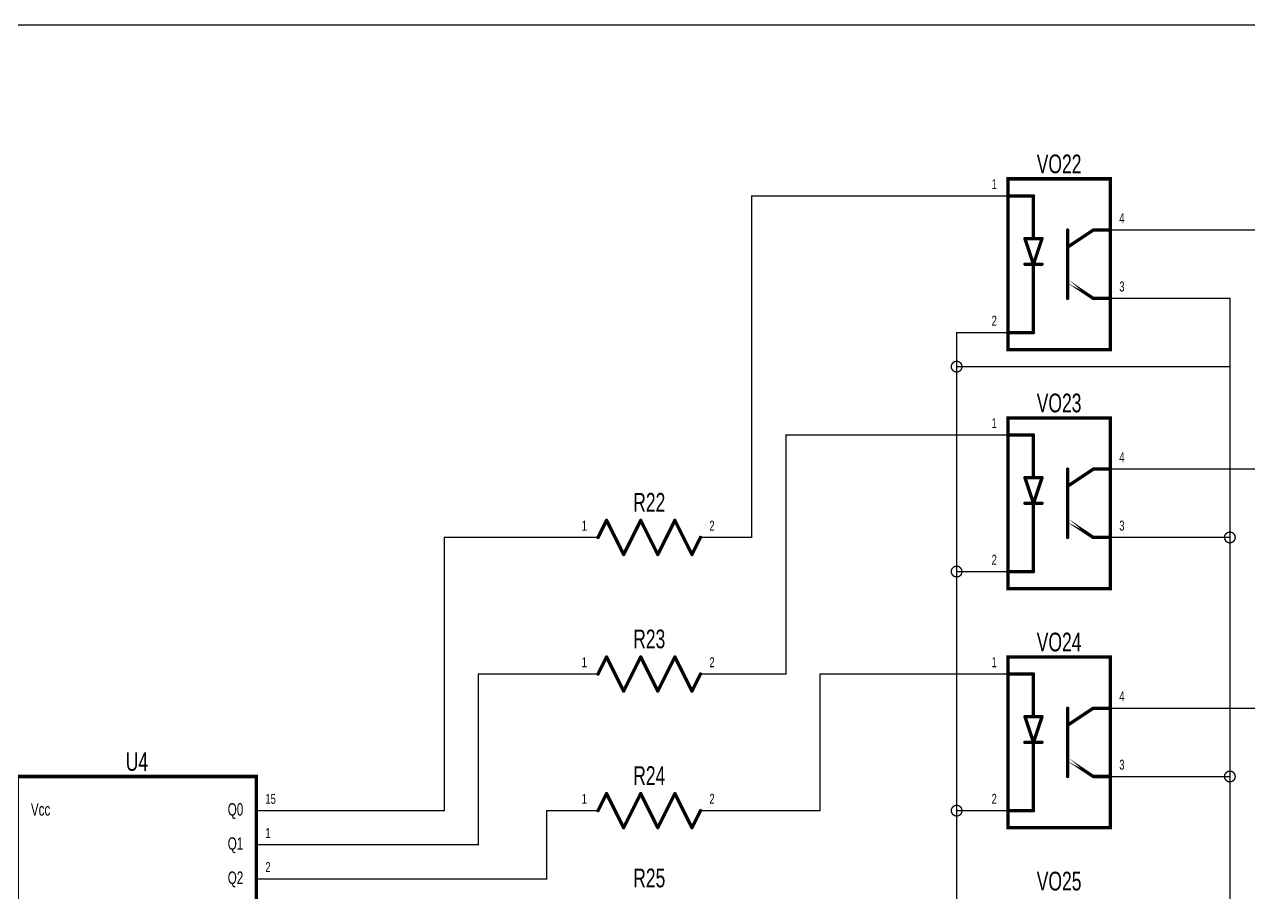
# Model space of a CAD drawing. Extents: x -9.1 to 18.8, y -6.3 to 0.3.
# Drawn here: x 13.371 to 16.955, y -2.34 to 0.202 of the extents above; entities that cross this region are included whole.
import ezdxf
from ezdxf.enums import TextEntityAlignment as Align

# ---------------------------------------------------------------- set-up
doc = ezdxf.new("R2010")
doc.units = 0
for name, color, linetype in [('Element', 253, 'CONTINUOUS'), ('Net', 50, 'CONTINUOUS'), ('Pin', 50, 'CONTINUOUS')]:
    doc.layers.add(name, color=color, linetype=linetype)

msp = doc.modelspace()

# ---------------------------------------------------------------- linework, layer by layer
at = {"layer": 'Element', "linetype": 'CONTINUOUS', "const_width": 0.0098}
for points in [[(16.25, -0.25), (16.55, -0.25), (16.55, -0.75), (16.25, -0.75), (16.25, -0.25)], [(16.25, -0.3), (16.325, -0.3)], [(16.325, -0.3), (16.325, -0.425)], [(16.35, -0.425), (16.3, -0.425)], [(16.3, -0.425), (16.325, -0.5)], [(16.325, -0.5), (16.35, -0.425)], [(16.425, -0.4), (16.425, -0.6)], [(16.425, -0.45), (16.5, -0.4)], [(16.5, -0.4), (16.55, -0.4)], [(16.3, -0.5), (16.35, -0.5)], [(16.325, -0.5), (16.325, -0.7)], [(16.425, -0.55), (16.5, -0.6), (16.425, -0.55)], [(16.5, -0.6), (16.55, -0.6)], [(16.325, -0.7), (16.25, -0.7)], [(16.25, -0.95), (16.55, -0.95), (16.55, -1.45), (16.25, -1.45), (16.25, -0.95)], [(16.25, -1), (16.325, -1)], [(16.325, -1), (16.325, -1.125)], [(16.425, -1.1), (16.425, -1.3)], [(16.425, -1.15), (16.5, -1.1)], [(16.5, -1.1), (16.55, -1.1)], [(16.35, -1.125), (16.3, -1.125)], [(16.3, -1.125), (16.325, -1.2)], [(16.325, -1.2), (16.35, -1.125)], [(16.3, -1.2), (16.35, -1.2)], [(16.325, -1.2), (16.325, -1.4)], [(15.05, -1.3), (15.075, -1.25)], [(15.075, -1.25), (15.125, -1.35)], [(15.125, -1.35), (15.175, -1.25)], [(15.175, -1.25), (15.225, -1.35)], [(15.225, -1.35), (15.275, -1.25)], [(15.275, -1.25), (15.325, -1.35)], [(16.425, -1.25), (16.5, -1.3), (16.425, -1.25)], [(15.325, -1.35), (15.35, -1.3)], [(16.5, -1.3), (16.55, -1.3)], [(16.325, -1.4), (16.25, -1.4)], [(15.05, -1.7), (15.075, -1.65)], [(15.075, -1.65), (15.125, -1.75)], [(15.125, -1.75), (15.175, -1.65)], [(15.175, -1.65), (15.225, -1.75)], [(15.225, -1.75), (15.275, -1.65)], [(15.275, -1.65), (15.325, -1.75)], [(16.25, -1.65), (16.55, -1.65), (16.55, -2.15), (16.25, -2.15), (16.25, -1.65)], [(15.325, -1.75), (15.35, -1.7)], [(16.25, -1.7), (16.325, -1.7)], [(16.325, -1.7), (16.325, -1.825)], [(16.35, -1.825), (16.3, -1.825)], [(16.3, -1.825), (16.325, -1.9)], [(16.325, -1.9), (16.35, -1.825)], [(16.425, -1.8), (16.425, -2)], [(16.425, -1.85), (16.5, -1.8)], [(16.5, -1.8), (16.55, -1.8)], [(16.3, -1.9), (16.35, -1.9)], [(16.325, -1.9), (16.325, -2.1)], [(16.425, -1.95), (16.5, -2), (16.425, -1.95)], [(13.35, -2), (14.05, -2), (14.05, -3.2), (13.35, -3.2), (13.35, -2)], [(16.5, -2), (16.55, -2)], [(15.05, -2.1), (15.075, -2.05)], [(15.075, -2.05), (15.125, -2.15)], [(15.125, -2.15), (15.175, -2.05)], [(15.175, -2.05), (15.225, -2.15)], [(15.225, -2.15), (15.275, -2.05)], [(15.275, -2.05), (15.325, -2.15)], [(15.325, -2.15), (15.35, -2.1)], [(16.325, -2.1), (16.25, -2.1)]]:
    msp.add_lwpolyline(points, dxfattribs=at)
at = {"layer": 'Element', "linetype": 'CONTINUOUS', "const_width": 0.0049}
for points in [[(16.2475, -0.3, 1), (16.2525, -0.3, 1), (16.2475, -0.3, 1)], [(16.3225, -0.3, 1), (16.3275, -0.3, 1), (16.3225, -0.3, 1)], [(16.3225, -0.3, 1), (16.3275, -0.3, 1), (16.3225, -0.3, 1)], [(16.2975, -0.425, 1), (16.3025, -0.425, 1), (16.2975, -0.425, 1)], [(16.2975, -0.425, 1), (16.3025, -0.425, 1), (16.2975, -0.425, 1)], [(16.3225, -0.425, 1), (16.3275, -0.425, 1), (16.3225, -0.425, 1)], [(16.3475, -0.425, 1), (16.3525, -0.425, 1), (16.3475, -0.425, 1)], [(16.3475, -0.425, 1), (16.3525, -0.425, 1), (16.3475, -0.425, 1)], [(16.4225, -0.4, 1), (16.4275, -0.4, 1), (16.4225, -0.4, 1)], [(16.4975, -0.4, 1), (16.5025, -0.4, 1), (16.4975, -0.4, 1)], [(16.4975, -0.4, 1), (16.5025, -0.4, 1), (16.4975, -0.4, 1)], [(16.5475, -0.4, 1), (16.5525, -0.4, 1), (16.5475, -0.4, 1)], [(16.4225, -0.45, 1), (16.4275, -0.45, 1), (16.4225, -0.45, 1)], [(16.2975, -0.5, 1), (16.3025, -0.5, 1), (16.2975, -0.5, 1)], [(16.3225, -0.5, 1), (16.3275, -0.5, 1), (16.3225, -0.5, 1)], [(16.3225, -0.5, 1), (16.3275, -0.5, 1), (16.3225, -0.5, 1)], [(16.3225, -0.5, 1), (16.3275, -0.5, 1), (16.3225, -0.5, 1)], [(16.3475, -0.5, 1), (16.3525, -0.5, 1), (16.3475, -0.5, 1)], [(16.4225, -0.55, 1), (16.4275, -0.55, 1), (16.4225, -0.55, 1)], [(16.4225, -0.6, 1), (16.4275, -0.6, 1), (16.4225, -0.6, 1)], [(16.4975, -0.6, 1), (16.5025, -0.6, 1), (16.4975, -0.6, 1)], [(16.5475, -0.6, 1), (16.5525, -0.6, 1), (16.5475, -0.6, 1)], [(16.2475, -0.7, 1), (16.2525, -0.7, 1), (16.2475, -0.7, 1)], [(16.3225, -0.7, 1), (16.3275, -0.7, 1), (16.3225, -0.7, 1)], [(16.3225, -0.7, 1), (16.3275, -0.7, 1), (16.3225, -0.7, 1)], [(16.2475, -1, 1), (16.2525, -1, 1), (16.2475, -1, 1)], [(16.3225, -1, 1), (16.3275, -1, 1), (16.3225, -1, 1)], [(16.3225, -1, 1), (16.3275, -1, 1), (16.3225, -1, 1)], [(16.4225, -1.1, 1), (16.4275, -1.1, 1), (16.4225, -1.1, 1)], [(16.4975, -1.1, 1), (16.5025, -1.1, 1), (16.4975, -1.1, 1)], [(16.4975, -1.1, 1), (16.5025, -1.1, 1), (16.4975, -1.1, 1)], [(16.5475, -1.1, 1), (16.5525, -1.1, 1), (16.5475, -1.1, 1)], [(16.2975, -1.125, 1), (16.3025, -1.125, 1), (16.2975, -1.125, 1)], [(16.2975, -1.125, 1), (16.3025, -1.125, 1), (16.2975, -1.125, 1)], [(16.3225, -1.125, 1), (16.3275, -1.125, 1), (16.3225, -1.125, 1)], [(16.3475, -1.125, 1), (16.3525, -1.125, 1), (16.3475, -1.125, 1)], [(16.3475, -1.125, 1), (16.3525, -1.125, 1), (16.3475, -1.125, 1)], [(16.4225, -1.15, 1), (16.4275, -1.15, 1), (16.4225, -1.15, 1)], [(16.2975, -1.2, 1), (16.3025, -1.2, 1), (16.2975, -1.2, 1)], [(16.3225, -1.2, 1), (16.3275, -1.2, 1), (16.3225, -1.2, 1)], [(16.3225, -1.2, 1), (16.3275, -1.2, 1), (16.3225, -1.2, 1)], [(16.3225, -1.2, 1), (16.3275, -1.2, 1), (16.3225, -1.2, 1)], [(16.3475, -1.2, 1), (16.3525, -1.2, 1), (16.3475, -1.2, 1)], [(15.0725, -1.25, 1), (15.0775, -1.25, 1), (15.0725, -1.25, 1)], [(15.0725, -1.25, 1), (15.0775, -1.25, 1), (15.0725, -1.25, 1)], [(15.1725, -1.25, 1), (15.1775, -1.25, 1), (15.1725, -1.25, 1)], [(15.1725, -1.25, 1), (15.1775, -1.25, 1), (15.1725, -1.25, 1)], [(15.2725, -1.25, 1), (15.2775, -1.25, 1), (15.2725, -1.25, 1)], [(15.2725, -1.25, 1), (15.2775, -1.25, 1), (15.2725, -1.25, 1)], [(16.4225, -1.25, 1), (16.4275, -1.25, 1), (16.4225, -1.25, 1)], [(15.0475, -1.3, 1), (15.0525, -1.3, 1), (15.0475, -1.3, 1)], [(15.3475, -1.3, 1), (15.3525, -1.3, 1), (15.3475, -1.3, 1)], [(16.4225, -1.3, 1), (16.4275, -1.3, 1), (16.4225, -1.3, 1)], [(16.4975, -1.3, 1), (16.5025, -1.3, 1), (16.4975, -1.3, 1)], [(16.5475, -1.3, 1), (16.5525, -1.3, 1), (16.5475, -1.3, 1)], [(15.1225, -1.35, 1), (15.1275, -1.35, 1), (15.1225, -1.35, 1)], [(15.1225, -1.35, 1), (15.1275, -1.35, 1), (15.1225, -1.35, 1)], [(15.2225, -1.35, 1), (15.2275, -1.35, 1), (15.2225, -1.35, 1)], [(15.2225, -1.35, 1), (15.2275, -1.35, 1), (15.2225, -1.35, 1)], [(15.3225, -1.35, 1), (15.3275, -1.35, 1), (15.3225, -1.35, 1)], [(15.3225, -1.35, 1), (15.3275, -1.35, 1), (15.3225, -1.35, 1)], [(16.2475, -1.4, 1), (16.2525, -1.4, 1), (16.2475, -1.4, 1)], [(16.3225, -1.4, 1), (16.3275, -1.4, 1), (16.3225, -1.4, 1)], [(16.3225, -1.4, 1), (16.3275, -1.4, 1), (16.3225, -1.4, 1)], [(15.0725, -1.65, 1), (15.0775, -1.65, 1), (15.0725, -1.65, 1)], [(15.0725, -1.65, 1), (15.0775, -1.65, 1), (15.0725, -1.65, 1)], [(15.1725, -1.65, 1), (15.1775, -1.65, 1), (15.1725, -1.65, 1)], [(15.1725, -1.65, 1), (15.1775, -1.65, 1), (15.1725, -1.65, 1)], [(15.2725, -1.65, 1), (15.2775, -1.65, 1), (15.2725, -1.65, 1)], [(15.2725, -1.65, 1), (15.2775, -1.65, 1), (15.2725, -1.65, 1)], [(15.0475, -1.7, 1), (15.0525, -1.7, 1), (15.0475, -1.7, 1)], [(15.3475, -1.7, 1), (15.3525, -1.7, 1), (15.3475, -1.7, 1)], [(16.2475, -1.7, 1), (16.2525, -1.7, 1), (16.2475, -1.7, 1)], [(16.3225, -1.7, 1), (16.3275, -1.7, 1), (16.3225, -1.7, 1)], [(16.3225, -1.7, 1), (16.3275, -1.7, 1), (16.3225, -1.7, 1)], [(15.1225, -1.75, 1), (15.1275, -1.75, 1), (15.1225, -1.75, 1)], [(15.1225, -1.75, 1), (15.1275, -1.75, 1), (15.1225, -1.75, 1)], [(15.2225, -1.75, 1), (15.2275, -1.75, 1), (15.2225, -1.75, 1)], [(15.2225, -1.75, 1), (15.2275, -1.75, 1), (15.2225, -1.75, 1)], [(15.3225, -1.75, 1), (15.3275, -1.75, 1), (15.3225, -1.75, 1)], [(15.3225, -1.75, 1), (15.3275, -1.75, 1), (15.3225, -1.75, 1)], [(16.2975, -1.825, 1), (16.3025, -1.825, 1), (16.2975, -1.825, 1)], [(16.2975, -1.825, 1), (16.3025, -1.825, 1), (16.2975, -1.825, 1)], [(16.3225, -1.825, 1), (16.3275, -1.825, 1), (16.3225, -1.825, 1)], [(16.3475, -1.825, 1), (16.3525, -1.825, 1), (16.3475, -1.825, 1)], [(16.3475, -1.825, 1), (16.3525, -1.825, 1), (16.3475, -1.825, 1)], [(16.4225, -1.8, 1), (16.4275, -1.8, 1), (16.4225, -1.8, 1)], [(16.4975, -1.8, 1), (16.5025, -1.8, 1), (16.4975, -1.8, 1)], [(16.4975, -1.8, 1), (16.5025, -1.8, 1), (16.4975, -1.8, 1)], [(16.5475, -1.8, 1), (16.5525, -1.8, 1), (16.5475, -1.8, 1)], [(16.4225, -1.85, 1), (16.4275, -1.85, 1), (16.4225, -1.85, 1)], [(16.2975, -1.9, 1), (16.3025, -1.9, 1), (16.2975, -1.9, 1)], [(16.3225, -1.9, 1), (16.3275, -1.9, 1), (16.3225, -1.9, 1)], [(16.3225, -1.9, 1), (16.3275, -1.9, 1), (16.3225, -1.9, 1)], [(16.3225, -1.9, 1), (16.3275, -1.9, 1), (16.3225, -1.9, 1)], [(16.3475, -1.9, 1), (16.3525, -1.9, 1), (16.3475, -1.9, 1)], [(16.4225, -1.95, 1), (16.4275, -1.95, 1), (16.4225, -1.95, 1)], [(16.4225, -2, 1), (16.4275, -2, 1), (16.4225, -2, 1)], [(16.4975, -2, 1), (16.5025, -2, 1), (16.4975, -2, 1)], [(16.5475, -2, 1), (16.5525, -2, 1), (16.5475, -2, 1)], [(15.0725, -2.05, 1), (15.0775, -2.05, 1), (15.0725, -2.05, 1)], [(15.0725, -2.05, 1), (15.0775, -2.05, 1), (15.0725, -2.05, 1)], [(15.1725, -2.05, 1), (15.1775, -2.05, 1), (15.1725, -2.05, 1)], [(15.1725, -2.05, 1), (15.1775, -2.05, 1), (15.1725, -2.05, 1)], [(15.2725, -2.05, 1), (15.2775, -2.05, 1), (15.2725, -2.05, 1)], [(15.2725, -2.05, 1), (15.2775, -2.05, 1), (15.2725, -2.05, 1)], [(15.0475, -2.1, 1), (15.0525, -2.1, 1), (15.0475, -2.1, 1)], [(15.3475, -2.1, 1), (15.3525, -2.1, 1), (15.3475, -2.1, 1)], [(16.2475, -2.1, 1), (16.2525, -2.1, 1), (16.2475, -2.1, 1)], [(16.3225, -2.1, 1), (16.3275, -2.1, 1), (16.3225, -2.1, 1)], [(16.3225, -2.1, 1), (16.3275, -2.1, 1), (16.3225, -2.1, 1)], [(15.1225, -2.15, 1), (15.1275, -2.15, 1), (15.1225, -2.15, 1)], [(15.1225, -2.15, 1), (15.1275, -2.15, 1), (15.1225, -2.15, 1)], [(15.2225, -2.15, 1), (15.2275, -2.15, 1), (15.2225, -2.15, 1)], [(15.2225, -2.15, 1), (15.2275, -2.15, 1), (15.2225, -2.15, 1)], [(15.3225, -2.15, 1), (15.3275, -2.15, 1), (15.3225, -2.15, 1)], [(15.3225, -2.15, 1), (15.3275, -2.15, 1), (15.3225, -2.15, 1)]]:
    msp.add_lwpolyline(points, format="xyb", dxfattribs=at)
at = {"layer": 'Net', "linetype": 'CONTINUOUS', "const_width": 0.0039}
for points in [[(12.6, 0.2), (18.8, 0.2)], [(15.5, -1.3), (15.5, -0.3)], [(15.5, -0.3), (16.1, -0.3)], [(16.7, -0.4), (17.6, -0.4)], [(16.7, -0.6), (16.9, -0.6)], [(16.9, -0.6), (16.9, -0.8)], [(16.1, -0.7), (16.1, -1.4)], [(16.0843, -0.8), (16.085, -0.8049), (16.0873, -0.8093), (16.0907, -0.8127), (16.0951, -0.815), (16.1, -0.8157), (16.1049, -0.815), (16.1093, -0.8127), (16.1127, -0.8093), (16.115, -0.8049), (16.1157, -0.8), (16.115, -0.7951), (16.1127, -0.7907), (16.1093, -0.7873), (16.1049, -0.785), (16.1, -0.7843), (16.0951, -0.785), (16.0907, -0.7873), (16.0873, -0.7907), (16.085, -0.7951), (16.0843, -0.8)], [(16.9, -0.8), (16.1, -0.8)], [(16.9, -0.8), (16.9, -2)], [(16.1, -1), (15.6, -1)], [(15.6, -1), (15.6, -1.7)], [(16.7, -1.1), (17.5, -1.1)], [(16.8843, -1.3), (16.885, -1.3049), (16.8873, -1.3093), (16.8907, -1.3127), (16.8951, -1.315), (16.9, -1.3157), (16.9049, -1.315), (16.9093, -1.3127), (16.9127, -1.3093), (16.915, -1.3049), (16.9157, -1.3), (16.915, -1.2951), (16.9127, -1.2907), (16.9093, -1.2873), (16.9049, -1.285), (16.9, -1.2843), (16.8951, -1.285), (16.8907, -1.2873), (16.8873, -1.2907), (16.885, -1.2951), (16.8843, -1.3)], [(14.6, -2.1), (14.6, -1.3)], [(14.6, -1.3), (14.9, -1.3)], [(16.7, -1.3), (16.9, -1.3)], [(16.0843, -1.4), (16.085, -1.4049), (16.0873, -1.4093), (16.0907, -1.4127), (16.0951, -1.415), (16.1, -1.4157), (16.1049, -1.415), (16.1093, -1.4127), (16.1127, -1.4093), (16.115, -1.4049), (16.1157, -1.4), (16.115, -1.3951), (16.1127, -1.3907), (16.1093, -1.3873), (16.1049, -1.385), (16.1, -1.3843), (16.0951, -1.385), (16.0907, -1.3873), (16.0873, -1.3907), (16.085, -1.3951), (16.0843, -1.4)], [(16.1, -1.4), (16.1, -1.4)], [(16.1, -1.4), (16.1, -2.1)], [(14.7, -2.2), (14.7, -1.7)], [(14.7, -1.7), (14.9, -1.7)], [(15.6, -1.7), (15.5, -1.7)], [(16.1, -1.7), (15.7, -1.7)], [(15.7, -1.7), (15.7, -2.1)], [(16.7, -1.8), (17.4, -1.8)], [(16.9, -2), (16.7, -2)], [(16.8843, -2), (16.885, -2.0049), (16.8873, -2.0093), (16.8907, -2.0127), (16.8951, -2.015), (16.9, -2.0157), (16.9049, -2.015), (16.9093, -2.0127), (16.9127, -2.0093), (16.915, -2.0049), (16.9157, -2), (16.915, -1.9951), (16.9127, -1.9907), (16.9093, -1.9873), (16.9049, -1.985), (16.9, -1.9843), (16.8951, -1.985), (16.8907, -1.9873), (16.8873, -1.9907), (16.885, -1.9951), (16.8843, -2)], [(16.9, -2.7), (16.9, -2)], [(16.9, -2), (16.9, -2)], [(14.2, -2.1), (14.6, -2.1)], [(14.9, -2.3), (14.9, -2.1)], [(15.7, -2.1), (15.5, -2.1)], [(16.0843, -2.1), (16.085, -2.1049), (16.0873, -2.1093), (16.0907, -2.1127), (16.0951, -2.115), (16.1, -2.1157), (16.1049, -2.115), (16.1093, -2.1127), (16.1127, -2.1093), (16.115, -2.1049), (16.1157, -2.1), (16.115, -2.0951), (16.1127, -2.0907), (16.1093, -2.0873), (16.1049, -2.085), (16.1, -2.0843), (16.0951, -2.085), (16.0907, -2.0873), (16.0873, -2.0907), (16.085, -2.0951), (16.0843, -2.1)], [(16.0843, -2.1), (16.085, -2.1049), (16.0873, -2.1093), (16.0907, -2.1127), (16.0951, -2.115), (16.1, -2.1157), (16.1049, -2.115), (16.1093, -2.1127), (16.1127, -2.1093), (16.115, -2.1049), (16.1157, -2.1), (16.115, -2.0951), (16.1127, -2.0907), (16.1093, -2.0873), (16.1049, -2.085), (16.1, -2.0843), (16.0951, -2.085), (16.0907, -2.0873), (16.0873, -2.0907), (16.085, -2.0951), (16.0843, -2.1)], [(16.1, -2.1), (16.1, -2.1)], [(16.1, -2.1), (16.1, -2.8)], [(16.1, -2.1), (16.1, -3.5)], [(14.2, -2.2), (14.7, -2.2)], [(14.2, -2.3), (14.9, -2.3)]]:
    msp.add_lwpolyline(points, dxfattribs=at)
at = {"layer": 'Net', "linetype": 'CONTINUOUS', "const_width": 0.002}
for points in [[(15.499, -0.3, 1), (15.501, -0.3, 1), (15.499, -0.3, 1)], [(15.499, -0.3, 1), (15.501, -0.3, 1), (15.499, -0.3, 1)], [(16.099, -0.3, 1), (16.101, -0.3, 1), (16.099, -0.3, 1)], [(16.699, -0.4, 1), (16.701, -0.4, 1), (16.699, -0.4, 1)], [(16.699, -0.6, 1), (16.701, -0.6, 1), (16.699, -0.6, 1)], [(16.899, -0.6, 1), (16.901, -0.6, 1), (16.899, -0.6, 1)], [(16.899, -0.6, 1), (16.901, -0.6, 1), (16.899, -0.6, 1)], [(16.099, -0.7, 1), (16.101, -0.7, 1), (16.099, -0.7, 1)], [(16.0833, -0.8, 1), (16.0852, -0.8, 1), (16.0833, -0.8, 1)], [(16.099, -0.8, 1), (16.101, -0.8, 1), (16.099, -0.8, 1)], [(16.899, -0.8, 1), (16.901, -0.8, 1), (16.899, -0.8, 1)], [(16.899, -0.8, 1), (16.901, -0.8, 1), (16.899, -0.8, 1)], [(16.899, -0.8, 1), (16.901, -0.8, 1), (16.899, -0.8, 1)], [(15.599, -1, 1), (15.601, -1, 1), (15.599, -1, 1)], [(15.599, -1, 1), (15.601, -1, 1), (15.599, -1, 1)], [(16.099, -1, 1), (16.101, -1, 1), (16.099, -1, 1)], [(16.699, -1.1, 1), (16.701, -1.1, 1), (16.699, -1.1, 1)], [(14.599, -1.3, 1), (14.601, -1.3, 1), (14.599, -1.3, 1)], [(14.599, -1.3, 1), (14.601, -1.3, 1), (14.599, -1.3, 1)], [(14.899, -1.3, 1), (14.901, -1.3, 1), (14.899, -1.3, 1)], [(15.499, -1.3, 1), (15.501, -1.3, 1), (15.499, -1.3, 1)], [(16.699, -1.3, 1), (16.701, -1.3, 1), (16.699, -1.3, 1)], [(16.8833, -1.3, 1), (16.8852, -1.3, 1), (16.8833, -1.3, 1)], [(16.899, -1.3, 1), (16.901, -1.3, 1), (16.899, -1.3, 1)], [(16.0833, -1.4, 1), (16.0852, -1.4, 1), (16.0833, -1.4, 1)], [(16.099, -1.4, 1), (16.101, -1.4, 1), (16.099, -1.4, 1)], [(16.099, -1.4, 1), (16.101, -1.4, 1), (16.099, -1.4, 1)], [(16.099, -1.4, 1), (16.101, -1.4, 1), (16.099, -1.4, 1)], [(14.699, -1.7, 1), (14.701, -1.7, 1), (14.699, -1.7, 1)], [(14.699, -1.7, 1), (14.701, -1.7, 1), (14.699, -1.7, 1)], [(14.899, -1.7, 1), (14.901, -1.7, 1), (14.899, -1.7, 1)], [(15.499, -1.7, 1), (15.501, -1.7, 1), (15.499, -1.7, 1)], [(15.599, -1.7, 1), (15.601, -1.7, 1), (15.599, -1.7, 1)], [(15.599, -1.7, 1), (15.601, -1.7, 1), (15.599, -1.7, 1)], [(15.699, -1.7, 1), (15.701, -1.7, 1), (15.699, -1.7, 1)], [(15.699, -1.7, 1), (15.701, -1.7, 1), (15.699, -1.7, 1)], [(16.099, -1.7, 1), (16.101, -1.7, 1), (16.099, -1.7, 1)], [(16.699, -1.8, 1), (16.701, -1.8, 1), (16.699, -1.8, 1)], [(16.699, -2, 1), (16.701, -2, 1), (16.699, -2, 1)], [(16.8833, -2, 1), (16.8852, -2, 1), (16.8833, -2, 1)], [(16.899, -2, 1), (16.901, -2, 1), (16.899, -2, 1)], [(16.899, -2, 1), (16.901, -2, 1), (16.899, -2, 1)], [(16.899, -2, 1), (16.901, -2, 1), (16.899, -2, 1)], [(16.899, -2, 1), (16.901, -2, 1), (16.899, -2, 1)], [(14.199, -2.1, 1), (14.201, -2.1, 1), (14.199, -2.1, 1)], [(14.599, -2.1, 1), (14.601, -2.1, 1), (14.599, -2.1, 1)], [(14.599, -2.1, 1), (14.601, -2.1, 1), (14.599, -2.1, 1)], [(14.899, -2.1, 1), (14.901, -2.1, 1), (14.899, -2.1, 1)], [(15.499, -2.1, 1), (15.501, -2.1, 1), (15.499, -2.1, 1)], [(15.699, -2.1, 1), (15.701, -2.1, 1), (15.699, -2.1, 1)], [(15.699, -2.1, 1), (15.701, -2.1, 1), (15.699, -2.1, 1)], [(16.0833, -2.1, 1), (16.0852, -2.1, 1), (16.0833, -2.1, 1)], [(16.0833, -2.1, 1), (16.0852, -2.1, 1), (16.0833, -2.1, 1)], [(16.099, -2.1, 1), (16.101, -2.1, 1), (16.099, -2.1, 1)], [(16.099, -2.1, 1), (16.101, -2.1, 1), (16.099, -2.1, 1)], [(16.099, -2.1, 1), (16.101, -2.1, 1), (16.099, -2.1, 1)], [(16.099, -2.1, 1), (16.101, -2.1, 1), (16.099, -2.1, 1)], [(14.199, -2.2, 1), (14.201, -2.2, 1), (14.199, -2.2, 1)], [(14.699, -2.2, 1), (14.701, -2.2, 1), (14.699, -2.2, 1)], [(14.699, -2.2, 1), (14.701, -2.2, 1), (14.699, -2.2, 1)], [(14.199, -2.3, 1), (14.201, -2.3, 1), (14.199, -2.3, 1)], [(14.899, -2.3, 1), (14.901, -2.3, 1), (14.899, -2.3, 1)], [(14.899, -2.3, 1), (14.901, -2.3, 1), (14.899, -2.3, 1)]]:
    msp.add_lwpolyline(points, format="xyb", dxfattribs=at)
at = {"layer": 'Pin', "linetype": 'CONTINUOUS', "const_width": 0.002}
for points in [[(16.099, -0.3, 1), (16.101, -0.3, 1), (16.099, -0.3, 1)], [(16.249, -0.3, 1), (16.251, -0.3, 1), (16.249, -0.3, 1)], [(16.549, -0.4, 1), (16.551, -0.4, 1), (16.549, -0.4, 1)], [(16.699, -0.4, 1), (16.701, -0.4, 1), (16.699, -0.4, 1)], [(16.549, -0.6, 1), (16.551, -0.6, 1), (16.549, -0.6, 1)], [(16.699, -0.6, 1), (16.701, -0.6, 1), (16.699, -0.6, 1)], [(16.099, -0.7, 1), (16.101, -0.7, 1), (16.099, -0.7, 1)], [(16.249, -0.7, 1), (16.251, -0.7, 1), (16.249, -0.7, 1)], [(16.099, -1, 1), (16.101, -1, 1), (16.099, -1, 1)], [(16.249, -1, 1), (16.251, -1, 1), (16.249, -1, 1)], [(16.549, -1.1, 1), (16.551, -1.1, 1), (16.549, -1.1, 1)], [(16.699, -1.1, 1), (16.701, -1.1, 1), (16.699, -1.1, 1)], [(14.899, -1.3, 1), (14.901, -1.3, 1), (14.899, -1.3, 1)], [(15.049, -1.3, 1), (15.051, -1.3, 1), (15.049, -1.3, 1)], [(15.349, -1.3, 1), (15.351, -1.3, 1), (15.349, -1.3, 1)], [(15.499, -1.3, 1), (15.501, -1.3, 1), (15.499, -1.3, 1)], [(16.549, -1.3, 1), (16.551, -1.3, 1), (16.549, -1.3, 1)], [(16.699, -1.3, 1), (16.701, -1.3, 1), (16.699, -1.3, 1)], [(16.099, -1.4, 1), (16.101, -1.4, 1), (16.099, -1.4, 1)], [(16.249, -1.4, 1), (16.251, -1.4, 1), (16.249, -1.4, 1)], [(14.899, -1.7, 1), (14.901, -1.7, 1), (14.899, -1.7, 1)], [(15.049, -1.7, 1), (15.051, -1.7, 1), (15.049, -1.7, 1)], [(15.349, -1.7, 1), (15.351, -1.7, 1), (15.349, -1.7, 1)], [(15.499, -1.7, 1), (15.501, -1.7, 1), (15.499, -1.7, 1)], [(16.099, -1.7, 1), (16.101, -1.7, 1), (16.099, -1.7, 1)], [(16.249, -1.7, 1), (16.251, -1.7, 1), (16.249, -1.7, 1)], [(16.549, -1.8, 1), (16.551, -1.8, 1), (16.549, -1.8, 1)], [(16.699, -1.8, 1), (16.701, -1.8, 1), (16.699, -1.8, 1)], [(16.549, -2, 1), (16.551, -2, 1), (16.549, -2, 1)], [(16.699, -2, 1), (16.701, -2, 1), (16.699, -2, 1)], [(14.049, -2.1, 1), (14.051, -2.1, 1), (14.049, -2.1, 1)], [(14.199, -2.1, 1), (14.201, -2.1, 1), (14.199, -2.1, 1)], [(14.899, -2.1, 1), (14.901, -2.1, 1), (14.899, -2.1, 1)], [(15.049, -2.1, 1), (15.051, -2.1, 1), (15.049, -2.1, 1)], [(15.349, -2.1, 1), (15.351, -2.1, 1), (15.349, -2.1, 1)], [(15.499, -2.1, 1), (15.501, -2.1, 1), (15.499, -2.1, 1)], [(16.099, -2.1, 1), (16.101, -2.1, 1), (16.099, -2.1, 1)], [(16.249, -2.1, 1), (16.251, -2.1, 1), (16.249, -2.1, 1)], [(14.049, -2.2, 1), (14.051, -2.2, 1), (14.049, -2.2, 1)], [(14.199, -2.2, 1), (14.201, -2.2, 1), (14.199, -2.2, 1)], [(14.049, -2.3, 1), (14.051, -2.3, 1), (14.049, -2.3, 1)], [(14.199, -2.3, 1), (14.201, -2.3, 1), (14.199, -2.3, 1)]]:
    msp.add_lwpolyline(points, format="xyb", dxfattribs=at)
at = {"layer": 'Pin', "linetype": 'CONTINUOUS', "const_width": 0.0039}
for points in [[(16.25, -0.3), (16.1, -0.3)], [(16.55, -0.4), (16.7, -0.4)], [(16.55, -0.6), (16.7, -0.6)], [(16.25, -0.7), (16.1, -0.7)], [(16.25, -1), (16.1, -1)], [(16.55, -1.1), (16.7, -1.1)], [(15.05, -1.3), (14.9, -1.3)], [(15.35, -1.3), (15.5, -1.3)], [(16.55, -1.3), (16.7, -1.3)], [(16.25, -1.4), (16.1, -1.4)], [(15.05, -1.7), (14.9, -1.7)], [(15.35, -1.7), (15.5, -1.7)], [(16.25, -1.7), (16.1, -1.7)], [(16.55, -1.8), (16.7, -1.8)], [(16.55, -2), (16.7, -2)], [(14.05, -2.1), (14.2, -2.1)], [(15.05, -2.1), (14.9, -2.1)], [(15.35, -2.1), (15.5, -2.1)], [(16.25, -2.1), (16.1, -2.1)], [(14.05, -2.2), (14.2, -2.2)], [(14.05, -2.3), (14.2, -2.3)]]:
    msp.add_lwpolyline(points, dxfattribs=at)

# ---------------------------------------------------------------- texts
at = {"layer": 'Element', "width": 0.7}
for s, p in [('VO22', (16.4, -0.25)), ('VO23', (16.4, -0.95)), ('R22', (15.2, -1.2409)), ('R23', (15.2, -1.6409)), ('VO24', (16.4, -1.65)), ('U4', (13.7, -2)), ('R24', (15.2, -2.0409)), ('R25', (15.2, -2.3409)), ('VO25', (16.4, -2.35))]:
    msp.add_text(s, height=0.0547, dxfattribs=at).set_placement(p, align=Align.BOTTOM_CENTER)
at = {"layer": 'Pin', "width": 0.7}
for s, height, p in [('1', 0.0292, (16.2024, -0.2508)), ('4', 0.0292, (16.5762, -0.3508)), ('3', 0.0292, (16.5762, -0.5508)), ('2', 0.0292, (16.2024, -0.6508)), ('1', 0.0292, (16.2024, -0.9508)), ('4', 0.0292, (16.5762, -1.0508)), ('1', 0.0292, (15.0024, -1.2508)), ('2', 0.0292, (15.3762, -1.2508)), ('3', 0.0292, (16.5762, -1.2508)), ('2', 0.0292, (16.2024, -1.3508)), ('1', 0.0292, (15.0024, -1.6508)), ('2', 0.0292, (15.3762, -1.6508)), ('1', 0.0292, (16.2024, -1.6508)), ('4', 0.0292, (16.5762, -1.7508)), ('3', 0.0292, (16.5762, -1.9508)), ('Vcc', 0.0365, (13.3894, -2.0781)), ('Q0', 0.0365, (13.9658, -2.0781)), ('15', 0.0292, (14.0762, -2.0508)), ('1', 0.0292, (15.0024, -2.0508)), ('2', 0.0292, (15.3762, -2.0508)), ('2', 0.0292, (16.2024, -2.0508)), ('Q1', 0.0365, (13.9658, -2.1781)), ('1', 0.0292, (14.0762, -2.1508)), ('2', 0.0292, (14.0762, -2.2508)), ('Q2', 0.0365, (13.9658, -2.2781))]:
    msp.add_text(s, height=height, dxfattribs=at).set_placement(p, align=Align.TOP_LEFT)

doc.saveas('drawing.dxf')
